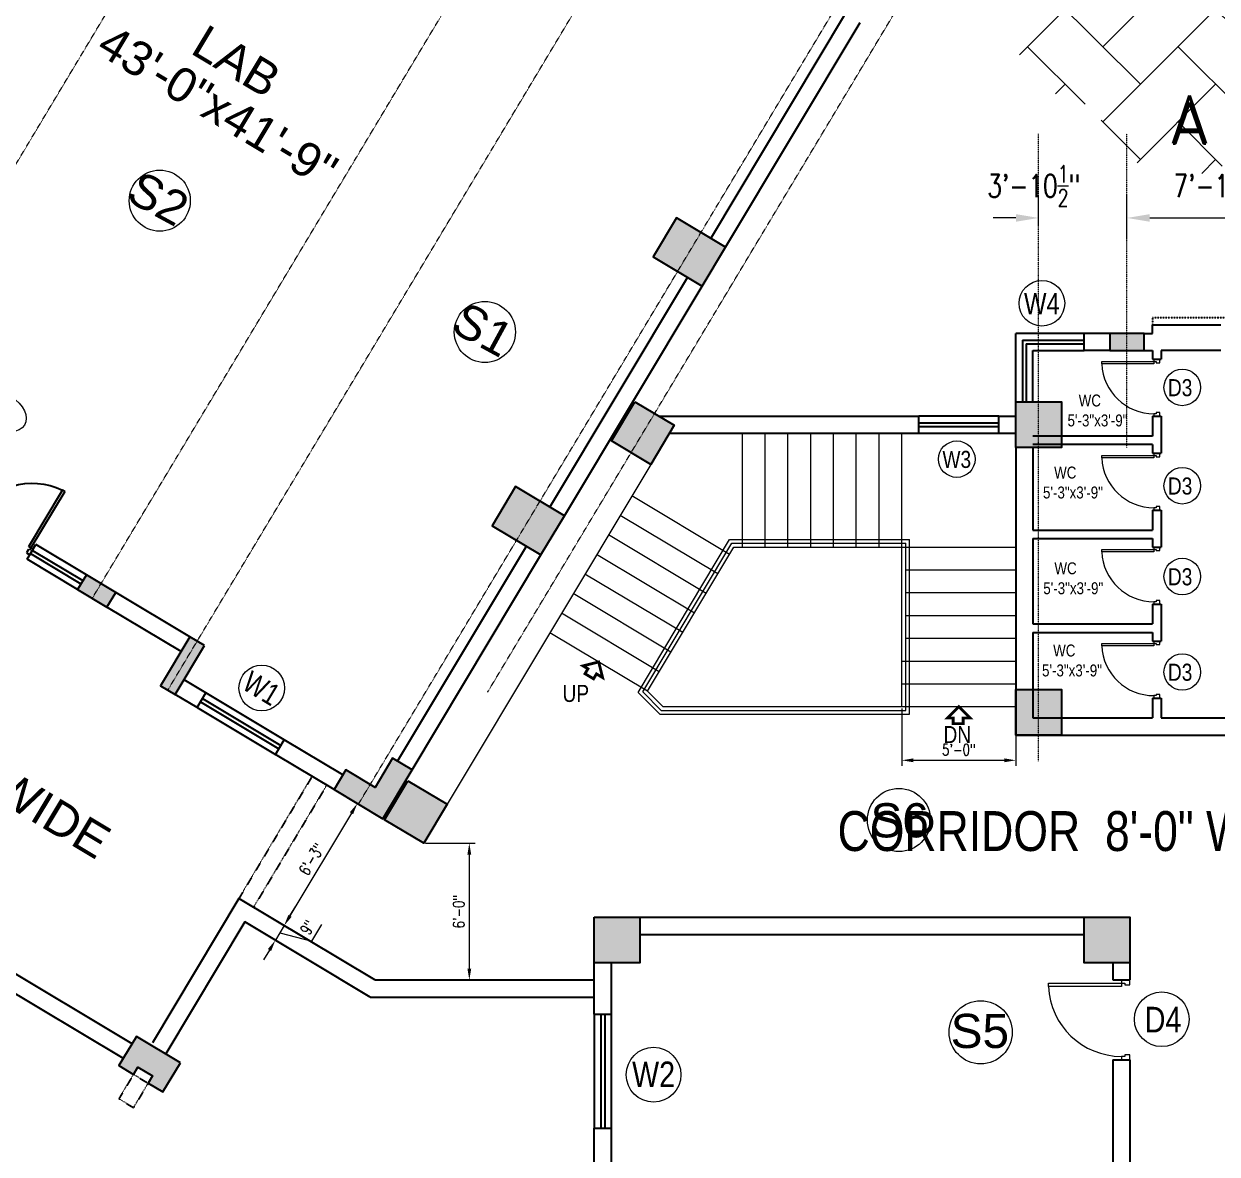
# Model space of a CAD drawing. Header units: inches. Extents: x -110725 to 51121, y 8404 to 44825.
# Drawn here: x 495 to 1123, y 23291 to 23886 of the extents above; entities that cross this region are included whole.
import ezdxf

# ---------------------------------------------------------------- set-up
doc = ezdxf.new("R2010")
doc.units = ezdxf.units.IN
doc.header["$LTSCALE"] = 0.1
doc.header["$MEASUREMENT"] = 0
doc.linetypes.add('CENTER', pattern=[2, 1.25, -0.25, 0.25, -0.25])
doc.linetypes.add('DASHED', pattern=[0.75, 0.5, -0.25])
doc.layers.get('0').update_dxf_attribs({"color": 1, "lineweight": 0})
doc.layers.get('Defpoints').update_dxf_attribs({"lineweight": 0})
for name, color, linetype in [('COL', 6, 'Continuous'), ('Column Hatch', 7, 'Continuous'), ('GF', 1, 'Continuous'), ('GFW', 5, 'Continuous')]:
    doc.layers.add(name, color=color, linetype=linetype)
for name, color, linetype, lineweight in [('dim', 252, 'Continuous', 0), ('DOOR', 32, 'Continuous', 0), ('GRID', 8, 'CENTER', 0), ('HATCH', 5, 'Continuous', 5), ('stair', 5, 'Continuous', 0), ('TEXT', 3, 'Continuous', 0)]:
    doc.layers.add(name, color=color, linetype=linetype, lineweight=lineweight)
doc.styles.add('as', font='arial.ttf')
doc.styles.add('ATIF', font='arial.ttf')
doc.styles.add('EHSAN', font='arial.ttf', dxfattribs={"height": 54})
doc.styles.add('ROMAND', font='romand.shx')
doc.styles.add('ROMANS', font='arial.ttf', dxfattribs={"width": 0.8, "height": 15})
doc.styles.add('WORKING', font='romans.shx', dxfattribs={"width": 0.75})
doc.dimstyles.new('1-8', dxfattribs={"dimtxt": 6, "dimasz": 6, "dimexe": 3, "dimexo": 1, "dimgap": 2, "dimtad": 1, "dimdec": 1, "dimzin": 3, "dimdsep": 46, "dimlunit": 4, "dimtxsty": 'WORKING', "dimcen": 2, "dimdle": 3, "dimadec": 0, "dimazin": 0, "dimtfac": 0.75, "dimtdec": 1, "dimtofl": 0, "dimtmove": 1, "dimatfit": 0, "dimfxl": 4, "dimtolj": 1, "dimtzin": 0, "dimlwd": -1, "dimlwe": -1, "dimarcsym": 1})
doc.dimstyles.new('DIM1', dxfattribs={"dimtxt": 54, "dimasz": 6, "dimexe": 6, "dimexo": 3, "dimgap": 1, "dimtad": 0, "dimzin": 0, "dimdsep": 46, "dimlunit": 4, "dimtxsty": 'EHSAN', "dimblk": 'ARCHTICK', "dimcen": 3, "dimdle": 6, "dimclrd": 4, "dimclre": 4, "dimclrt": 6, "dimadec": 0, "dimazin": 0, "dimtfac": 1, "dimtofl": 0, "dimtmove": 1, "dimatfit": 3, "dimldrblk": 'ARCHTICK', "dimfxl": 4, "dimtolj": 1, "dimtzin": 3, "dimlwd": -1, "dimlwe": -1, "dimarcsym": 0})

# ---------------------------------------------------------------- blocks, each defined once
blk = doc.blocks.new('_ArchTick')
at = {"color": 0, "linetype": 'ByBlock', "const_width": 0.15}
blk.add_lwpolyline([(-0.5, -0.5), (0.5, 0.5)], dxfattribs=at)
blk = doc.blocks.new('*D1986')
at = {"layer": 'Defpoints', "color": 0, "transparency": 16777216}
for p in [(1116.03, 24844.24), (980.22, 24608.79, 1175.74), (4069.27, 22826.98, 1175.74)]:
    blk.add_point(p, dxfattribs=at)
at = {"layer": 'dim', "color": 4, "transparency": 16777216}
for p, q in [((1095.24, 24856.23), (2560.78, 24010.89)), ((981.72, 24611.39), (1119.03, 24849.44)), ((4225.87, 23050.44), (2760.34, 23895.78)), ((4070.77, 22829.58), (4208.08, 23067.63))]:
    blk.add_line(p, q, dxfattribs=at)
at = {"layer": 'dim', "color": 4, "transparency": 16777216, "xscale": 24, "yscale": 24, "zscale": 24}
for p, rotation in [((1116.03, 24844.24), 150.0229745556265), ((4205.08, 23062.43), 330.0229745556264)]:
    blk.add_blockref('_ArchTick', p, dxfattribs=dict(at, rotation=rotation))
at = {"layer": 'dim', "color": 6, "transparency": 16777216, "insert": (2660.56, 23953.34), "char_height": 54, "attachment_point": 5, "rotation": 330.02297, "style": 'EHSAN'}
blk.add_mtext('\\A1;297\'-2"', dxfattribs=at)
blk = doc.blocks.new('D2')
for p, q in [((-3, 34.85), (-1.5, 34.85)), ((-3, 1.85), (-3, 34.85)), ((-1.5, 34.85), (-1.5, 1.85)), ((-34.5, 1.88), (-36, 1.88)), ((-36, 1.88), (-36, -1.88)), ((-34.5, 0.38), (-34.5, 1.88)), ((-33.75, 0.38), (-34.5, 0.38)), ((-33.75, -1.88), (-33.75, 0.38)), ((-1.5, 1.85), (-3, 1.85)), ((-2.25, 0.38), (-2.25, -1.88)), ((-1.5, 0.38), (-2.25, 0.38)), ((0, 1.88), (-1.5, 1.88)), ((-1.5, 1.88), (-1.5, 0.38)), ((0, -1.88), (0, 1.88)), ((-36, -1.88), (-33.75, -1.88)), ((-2.25, -1.88), (0, -1.88))]:
    blk.add_line(p, q)
blk.add_arc((-1.5, 1.88), 33, 92.6053, 180)
blk = doc.blocks.new('*D3075')
at = {"layer": 'Defpoints', "color": 0, "transparency": 16777216}
for p in [(654.01, 23485.08), (615.46, 23420.73), (631.58, 23411.08)]:
    blk.add_point(p, dxfattribs=at)
at = {"layer": 'dim', "color": 0, "transparency": 16777216}
for p, q in [((654.87, 23484.56), (672.69, 23473.88)), ((667.04, 23470.28), (634.66, 23416.22)), ((616.32, 23420.21), (634.15, 23409.53))]:
    blk.add_line(p, q, dxfattribs=at)
for points in [[(666.18, 23470.79), (667.89, 23469.76), (670.12, 23475.42)], [(633.8, 23416.74), (635.52, 23415.71), (631.58, 23411.08)]]:
    blk.add_solid(points, dxfattribs=at)
at = {"layer": 'dim', "color": 0, "transparency": 16777216, "insert": (646.07, 23446.11), "char_height": 6, "attachment_point": 5, "rotation": 59.07994, "style": 'WORKING'}
blk.add_mtext('\\A1;6\'-3"', dxfattribs=at)
blk = doc.blocks.new('1414')
at = {"lineweight": -3}
for p, q in [((0, 0), (0, -27.81)), ((1.09, -27.81), (1.09, 0)), ((54.59, -27.81), (54.59, 0)), ((55.69, 0), (55.69, -27.81)), ((-1.09, -30.53), (-1.09, -27.8)), ((-1.09, -27.8), (0, -27.8)), ((0, -27.8), (0, -28.89)), ((0, -27.81), (1.09, -27.81)), ((0, -28.89), (0.55, -28.89)), ((0.55, -28.89), (0.55, -30.53)), ((55.69, -27.81), (54.59, -27.81)), ((55.14, -28.89), (55.14, -30.53)), ((55.69, -28.89), (55.14, -28.89)), ((55.69, -27.8), (55.69, -28.89)), ((56.78, -27.8), (55.69, -27.8)), ((56.78, -30.53), (56.78, -27.8)), ((0.55, -30.53), (-1.09, -30.53)), ((55.14, -30.53), (56.78, -30.53))]:
    blk.add_line(p, q, dxfattribs=at)
for points in [[(0, 0), (1.09, 0)], [(55.69, 0), (54.59, 0)]]:
    blk.add_lwpolyline(points, dxfattribs=at)
for centre, start, end in [((-1.41, -29.15), 0, 85.0896), ((57.1, -29.15), 94.9104, 180)]:
    blk.add_arc(centre, 29.25, start, end, dxfattribs=at)
blk = doc.blocks.new('*D3103')
at = {"layer": 'Defpoints', "color": 0, "transparency": 16777216}
for p in [(956.88, 23526.47), (1016.88, 23526.47), (1016.88, 23498.17)]:
    blk.add_point(p, dxfattribs=at)
at = {"layer": 'dim', "color": 0, "transparency": 16777216}
for p, q in [((956.88, 23525.47), (956.88, 23495.17)), ((1016.88, 23525.47), (1016.88, 23495.17)), ((962.88, 23498.17), (1010.88, 23498.17))]:
    blk.add_line(p, q, dxfattribs=at)
for points in [[(962.88, 23499.17), (962.88, 23497.17), (956.88, 23498.17)], [(1010.88, 23499.17), (1010.88, 23497.17), (1016.88, 23498.17)]]:
    blk.add_solid(points, dxfattribs=at)
at = {"layer": 'dim', "color": 0, "transparency": 16777216, "insert": (986.88, 23503.74), "char_height": 6, "attachment_point": 5, "style": 'WORKING'}
blk.add_mtext('\\A1;5\'-0"', dxfattribs=at)
blk = doc.blocks.new('Ar')
at = {"const_width": 1.5}
blk.add_lwpolyline([(-4.5, 0), (-4.5, 3), (-1.5, 3), (-1.5, 6), (4.5, 0), (-1.5, -6), (-1.5, -2.25), (-4.5, -2.25)], close=True, dxfattribs=at)
blk = doc.blocks.new('*D3092')
at = {"layer": 'Defpoints', "color": 0, "transparency": 16777216}
for p in [(473.89, 24299.33), (514.16, 24275.21), (113.37, 23606.06)]:
    blk.add_point(p, dxfattribs=at)
at = {"layer": 'dim', "color": 0, "transparency": 16777216}
for p, q in [((503.86, 24281.38), (463.6, 24305.49)), ((79.27, 23640.47), (467.73, 24289.03)), ((103.08, 23612.23), (62.81, 23636.34))]:
    blk.add_line(p, q, dxfattribs=at)
for points in [[(466.01, 24290.06), (469.44, 24288), (473.89, 24299.33)], [(77.56, 23641.5), (80.99, 23639.44), (73.11, 23630.18)]]:
    blk.add_solid(points, dxfattribs=at)
at = {"layer": 'dim', "color": 0, "transparency": 16777216, "insert": (265.66, 23969.45), "char_height": 12, "attachment_point": 5, "rotation": 59.08061, "style": 'WORKING'}
blk.add_mtext('\\A1;65\'-0"', dxfattribs=at)
blk = doc.blocks.new('*D3093')
at = {"layer": 'Defpoints', "color": 0, "transparency": 16777216}
for p in [(624.81, 23415.13), (620.18, 23407.41), (626.95, 23403.35)]:
    blk.add_point(p, dxfattribs=at)
at = {"layer": 'dim', "color": 0, "transparency": 16777216}
for p, q in [((634.66, 23416.22), (637.74, 23421.37)), ((625.67, 23414.62), (634.15, 23409.53)), ((621.04, 23406.9), (629.53, 23401.81)), ((631.58, 23411.08), (626.95, 23403.35)), ((629.26, 23407.22), (646.18, 23402.93)), ((646.18, 23402.93), (651.43, 23411.69)), ((623.87, 23398.21), (620.79, 23393.06))]:
    blk.add_line(p, q, dxfattribs=at)
for points in [[(633.8, 23416.74), (635.52, 23415.71), (631.58, 23411.08)], [(623.01, 23398.72), (624.73, 23397.69), (626.95, 23403.35)]]:
    blk.add_solid(points, dxfattribs=at)
at = {"layer": 'dim', "color": 0, "transparency": 16777216, "insert": (644.02, 23410.17), "char_height": 6, "attachment_point": 5, "rotation": 59.08061, "style": 'WORKING'}
blk.add_mtext('\\A1;9"', dxfattribs=at)
blk = doc.blocks.new('*D3099')
at = {"layer": 'Defpoints', "color": 0, "transparency": 16777216}
for p in [(1170.63, 23783.84), (1170.63, 23774.45), (1075.37, 23760.62)]:
    blk.add_point(p, dxfattribs=at)
at = {"layer": 'dim', "color": 0, "transparency": 16777216}
for p, q in [((1075.37, 23772.62), (1075.37, 23795.84)), ((1170.63, 23786.45), (1170.63, 23795.84)), ((1087.37, 23783.84), (1158.63, 23783.84))]:
    blk.add_line(p, q, dxfattribs=at)
for points in [[(1087.37, 23785.84), (1087.37, 23781.84), (1075.37, 23783.84)], [(1158.63, 23785.84), (1158.63, 23781.84), (1170.63, 23783.84)]]:
    blk.add_solid(points, dxfattribs=at)
at = {"layer": 'dim', "color": 0, "transparency": 16777216, "insert": (1124.4, 23800.71), "char_height": 12, "attachment_point": 5, "style": 'WORKING'}
blk.add_mtext('\\A1;7\'-11{\\H0.75x;\\S1/2;}"', dxfattribs=at)
blk = doc.blocks.new('*D3100')
at = {"layer": 'Defpoints', "color": 0, "transparency": 16777216}
for p in [(1028.88, 23783.84), (1028.88, 23767.37), (1075.37, 23760.62)]:
    blk.add_point(p, dxfattribs=at)
at = {"layer": 'dim', "color": 0, "transparency": 16777216}
for p, q in [((1028.88, 23779.37), (1028.88, 23795.84)), ((1075.37, 23772.62), (1075.37, 23795.84)), ((1016.88, 23783.84), (1004.88, 23783.84)), ((1087.37, 23783.84), (1099.37, 23783.84))]:
    blk.add_line(p, q, dxfattribs=at)
for points in [[(1016.88, 23785.84), (1016.88, 23781.84), (1028.88, 23783.84)], [(1087.37, 23785.84), (1087.37, 23781.84), (1075.37, 23783.84)]]:
    blk.add_solid(points, dxfattribs=at)
at = {"layer": 'dim', "color": 0, "transparency": 16777216, "insert": (1026.34, 23800.71), "char_height": 12, "attachment_point": 5, "style": 'WORKING'}
blk.add_mtext('\\A1;3\'-10{\\H0.75x;\\S1/2;}"', dxfattribs=at)
blk = doc.blocks.new('*D3101')
at = {"layer": 'Defpoints', "color": 0, "transparency": 16777216}
for p in [(705.06, 23454.49), (705.06, 23382.46), (729.09, 23382.46)]:
    blk.add_point(p, dxfattribs=at)
at = {"layer": 'dim', "color": 0, "transparency": 16777216}
for p, q in [((706.06, 23454.49), (732.09, 23454.49)), ((729.09, 23448.49), (729.09, 23388.46)), ((706.06, 23382.46), (732.09, 23382.46))]:
    blk.add_line(p, q, dxfattribs=at)
for points in [[(728.09, 23448.49), (730.09, 23448.49), (729.09, 23454.49)], [(728.09, 23388.46), (730.09, 23388.46), (729.09, 23382.46)]]:
    blk.add_solid(points, dxfattribs=at)
at = {"layer": 'dim', "color": 0, "transparency": 16777216, "insert": (723.52, 23418.47), "char_height": 6, "attachment_point": 5, "rotation": 90, "style": 'WORKING'}
blk.add_mtext('\\A1;6\'-0"', dxfattribs=at)

msp = doc.modelspace()

# ---------------------------------------------------------------- hatches: boundary and pattern name
at = {"layer": 'Column Hatch'}
h = msp.add_hatch(color=256, dxfattribs=at)
h.dxf.hatch_style = 1
h.paths.add_polyline_path([(863.96775, 23768.4523), (838.23086, 23783.86698), (825.89912, 23763.27746), (851.63601, 23747.86278)])
h = msp.add_hatch(color=256, dxfattribs=at)
h.dxf.hatch_style = 1
h.paths.add_polyline_path([(1084.37541, 23722.9645), (1066.36937, 23722.9645), (1066.36937, 23713.9645), (1084.37541, 23713.9645)])
h = msp.add_hatch(color=256, dxfattribs=at)
h.dxf.hatch_style = 1
h.paths.add_polyline_path([(836.91841, 23674.63685), (816.32918, 23686.96906), (803.99697, 23666.37982), (824.58621, 23654.04761)])
h = msp.add_hatch(color=256, dxfattribs=at)
h.dxf.hatch_style = 1
h.paths.add_polyline_path([(1040.87541, 23686.96906), (1016.87541, 23686.96906), (1016.87541, 23662.96906), (1040.87541, 23662.96906)])
h = msp.add_hatch(color=256, dxfattribs=at)
h.dxf.hatch_style = 1
h.paths.add_polyline_path([(753.44863, 23642.31496), (741.11689, 23621.72544), (766.85378, 23606.31077), (779.18552, 23626.90028)])
h = msp.add_hatch(color=256, dxfattribs=at)
h.dxf.hatch_style = 1
h.paths.add_polyline_path([(542.88774, 23586.58897), (527.44052, 23595.84104), (522.81604, 23588.12002), (538.26326, 23578.86795)])
h = msp.add_hatch(color=256, dxfattribs=at)
h.dxf.hatch_style = 1
h.paths.add_polyline_path([(589.63977, 23558.58683), (581.9187, 23563.21123), (566.50402, 23537.47434), (574.22509, 23532.84994)])
h = msp.add_hatch(color=256, dxfattribs=at)
h.dxf.hatch_style = 1
h.paths.add_polyline_path([(1040.87541, 23535.4645), (1016.87541, 23535.4645), (1016.87541, 23511.4645), (1040.87541, 23511.4645)])
h = msp.add_hatch(color=256, dxfattribs=at)
h.dxf.hatch_style = 1
h.paths.add_polyline_path([(699.00616, 23493.08548), (688.7103, 23499.25373), (679.46133, 23483.81169), (664.0193, 23493.06066), (657.84619, 23482.76162), (683.5881, 23467.34357)])
h = msp.add_hatch(color=256, dxfattribs=at)
h.dxf.hatch_style = 1
h.paths.add_polyline_path([(717.38767, 23475.07435), (696.80022, 23487.40549), (684.46878, 23466.81609), (705.05546, 23454.48511)])
h = msp.add_hatch(color=256, dxfattribs=at)
h.dxf.hatch_style = 1
h.paths.add_polyline_path([(818.87541, 23415.4645), (794.87541, 23415.4645), (794.87541, 23391.4645), (818.87541, 23391.4645)])
h = msp.add_hatch(color=256, dxfattribs=at)
h.dxf.hatch_style = 1
h.paths.add_polyline_path([(1076.87541, 23415.4645), (1052.87541, 23415.4645), (1052.87541, 23391.4645), (1076.87541, 23391.4645)])
msp.add_hatch(color=256, dxfattribs=at).paths.add_polyline_path([(576.93955, 23338.89183), (553.77663, 23352.76553), (544.5275, 23337.32359), (552.24847, 23332.69903), (552.24865, 23332.69933), (554.56075, 23336.55951), (562.28173, 23331.93495), (559.96944, 23328.07446), (567.69041, 23323.44989)])
at = {"layer": 'HATCH'}
h = msp.add_hatch(dxfattribs=at)
h.set_pattern_fill('AR-HBONE', color=251, scale=7)
h.set_pattern_definition([(45, (38047.174, 2926.683), (3e-15, 39.59798), [84, -28]), (135, (38066.973, 2946.482), (3e-15, 39.59798), [84, -28])])
edge = h.paths.add_edge_path()
edge.add_arc((1243.08525, 23974.72519), 46.23757, 321.43452144, 431.43452134)
edge.add_arc((1233.50438, 24048.38576), 38.47577, 309.17031682, 509.43681154)
edge.add_arc((1159.23953, 24046.83481), 46.23757, 27.17260702, 137.17260692)
edge.add_arc((1089.61495, 24065.22809), 38.01942, 20.0565317, 210.02676781)
edge.add_arc((1059.04597, 24000.02508), 46.23757, 92.91069259, 202.91069249)
edge.add_arc((1043.48971, 23944.5138), 46.23757, 125.77973538, 235.77973528)
edge.add_arc((1060.55092, 23889.44644), 46.23757, 158.64877817, 268.64877807)
edge.add_arc((1104.76705, 23852.45411), 46.23757, 191.51782095, 301.51782086)
edge.add_arc((1168.11996, 23808.24717), 39.47334, 173.02945644, 385.74427095)
edge.add_arc((1213.87511, 23870.49113), 46.23757, 257.25590653, 367.25590643)
edge.add_arc((1281.41457, 23907.77403), 38.18832, 235.42339105, 453.26703682)

# ---------------------------------------------------------------- linework, layer by layer
at = {"layer": 'COL', "linetype": 'Continuous'}
for points in [[(863.95938, 23768.45731), (838.22249, 23783.87199), (825.89074, 23763.28248), (851.62764, 23747.8678)], [(1084.37541, 23722.9645), (1066.36937, 23722.9645), (1066.36937, 23713.9645), (1084.37541, 23713.9645)], [(779.16887, 23626.91025), (753.43198, 23642.32493), (741.10024, 23621.73542), (766.83713, 23606.32074)], [(542.88774, 23586.58897), (527.44052, 23595.84104), (522.81604, 23588.12002), (538.26326, 23578.86795)]]:
    msp.add_lwpolyline(points, close=True, dxfattribs=at)
at = {"layer": 'COL'}
for points in [[(816.32918, 23686.96906), (836.91841, 23674.63685), (824.58621, 23654.04761), (803.99697, 23666.37982)], [(1016.87541, 23686.96906), (1040.87541, 23686.96906), (1040.87541, 23662.96906), (1016.87541, 23662.96906)], [(589.63977, 23558.58683), (581.9187, 23563.21123), (566.50402, 23537.47434), (574.22509, 23532.84994)], [(1016.87541, 23535.4645), (1040.87541, 23535.4645), (1040.87541, 23511.4645), (1016.87541, 23511.4645)], [(696.79844, 23487.40656), (717.38767, 23475.07435), (705.05546, 23454.48511), (684.46623, 23466.81732)], [(794.87541, 23415.4645), (818.87541, 23415.4645), (818.87541, 23391.4645), (794.87541, 23391.4645)], [(1052.87541, 23415.4645), (1076.87541, 23415.4645), (1076.87541, 23391.4645), (1052.87541, 23391.4645)], [(576.93955, 23338.89183), (553.77663, 23352.76553), (544.5275, 23337.32359), (552.24847, 23332.69903), (554.56075, 23336.55951), (562.28173, 23331.93495), (559.96944, 23328.07446), (567.69041, 23323.44989)]]:
    msp.add_lwpolyline(points, close=True, dxfattribs=at)
at = {"layer": 'COL', "linetype": 'Continuous'}
msp.add_lwpolyline([(699.00616, 23493.08548), (688.7103, 23499.25373), (679.46133, 23483.81169), (664.0193, 23493.06066), (657.84619, 23482.76162), (683.5881, 23467.34357), (699.00616, 23493.08548)], dxfattribs=at)
at = {"layer": 'GF'}
for p, q in [((856.23973, 23773.08087), (927.15276, 23891.46123)), ((863.9608, 23768.45646), (934.87351, 23886.83629)), ((771.44923, 23631.53381), (843.90657, 23752.4922)), ((779.17029, 23626.9094), (851.62764, 23747.8678)), ((1088.87541, 23727.45994), (1124.87541, 23727.45994)), ((1088.87541, 23722.95579), (1088.87541, 23727.45579)), ((1052.87541, 23713.96906), (1052.87541, 23722.9645)), ((1066.36937, 23722.9645), (1052.87541, 23722.9645)), ((1084.37541, 23722.9645), (1088.87541, 23722.9645)), ((1066.36937, 23713.9645), (1052.87541, 23713.9645)), ((1084.37541, 23713.9645), (1088.87541, 23713.9645)), ((1088.87541, 23713.95994), (1088.87541, 23709.45994)), ((1093.37541, 23713.95994), (1093.37541, 23709.45994)), ((1124.87541, 23713.95994), (1093.37541, 23713.95994)), ((1088.87541, 23709.45994), (1093.37541, 23709.45994)), ((828.8508, 23679.46906), (965.87541, 23679.46906)), ((965.87541, 23670.46906), (965.87541, 23679.46906)), ((1007.87541, 23679.46906), (1016.87541, 23679.46906)), ((1007.87541, 23670.46906), (1007.87541, 23679.46906)), ((1088.87541, 23679.45994), (1088.87541, 23668.9645)), ((1088.87541, 23679.45994), (1093.37541, 23679.45994)), ((1093.37541, 23679.45994), (1093.37541, 23659.9645)), ((834.42206, 23670.46906), (965.87541, 23670.46906)), ((1007.87541, 23670.46906), (1016.87541, 23670.46906)), ((1088.87541, 23668.9645), (1025.87541, 23668.9645)), ((1088.87541, 23664.4645), (1025.87541, 23664.4645)), ((1088.87541, 23664.4645), (1088.87541, 23659.9645)), ((1016.87541, 23662.96906), (1016.87541, 23511.4645)), ((1025.87541, 23662.96906), (1025.87541, 23619.4645)), ((1088.87541, 23659.9645), (1093.37541, 23659.9645)), ((1088.87541, 23629.9645), (1088.87541, 23619.4645)), ((1088.87541, 23629.9645), (1093.37541, 23629.9645)), ((1093.37541, 23629.9645), (1093.37541, 23610.4645)), ((1025.87541, 23619.4645), (1088.87541, 23619.4645)), ((1025.87541, 23614.9645), (1088.87541, 23614.9645)), ((1025.87541, 23614.9645), (1025.87541, 23569.9645)), ((1088.87541, 23614.9645), (1088.87541, 23610.4645)), ((691.28541, 23497.71042), (759.11606, 23610.94514)), ((1088.87541, 23610.4645), (1093.37541, 23610.4645)), ((699.00616, 23493.08548), (766.83713, 23606.32074)), ((1088.87541, 23580.4645), (1088.87541, 23569.9645)), ((1088.87541, 23580.4645), (1093.37541, 23580.4645)), ((1093.37541, 23580.4645), (1093.37541, 23560.9645)), ((1025.87541, 23569.9645), (1088.87541, 23569.9645)), ((1025.87541, 23565.4645), (1088.87541, 23565.4645)), ((1025.87541, 23565.4645), (1025.87541, 23520.4645)), ((1088.87541, 23565.4645), (1088.87541, 23560.9645)), ((1088.87541, 23560.9645), (1093.37541, 23560.9645)), ((590.43367, 23533.64051), (578.87036, 23540.6003)), ((585.80682, 23525.92091), (574.24351, 23532.8807)), ((585.80682, 23525.92091), (590.43367, 23533.64051)), ((1088.87541, 23530.9645), (1093.37541, 23530.9645)), ((1088.87541, 23530.9645), (1088.87541, 23520.4645)), ((1093.37541, 23530.9645), (1093.37541, 23520.4645)), ((1025.87541, 23520.4645), (1088.87541, 23520.4645)), ((1093.37541, 23520.4645), (1168.37541, 23520.4645)), ((626.97804, 23501.24439), (631.60489, 23508.964)), ((662.47775, 23490.4891), (631.60489, 23508.964)), ((1016.87541, 23511.4645), (1304.87541, 23511.4645)), ((657.8509, 23482.7695), (626.97804, 23501.24439)), ((818.87541, 23415.4645), (1053.0082, 23415.4645)), ((818.87541, 23406.4645), (1052.87541, 23406.4645)), ((794.87541, 23364.4645), (794.87541, 23391.4645)), ((803.87541, 23364.4645), (803.87541, 23391.4645)), ((1067.87541, 23391.4645), (1067.87541, 23382.4645)), ((1076.87541, 23391.4645), (1076.87541, 23382.4645)), ((1067.87541, 23382.4645), (1076.87541, 23382.4645)), ((794.87541, 23364.4645), (803.87541, 23364.4645)), ((1067.87541, 23340.4645), (1067.87541, 23121.4645)), ((1067.87541, 23340.4645), (1076.87541, 23340.4645)), ((1076.87541, 23340.4645), (1076.87541, 23121.4645)), ((794.87541, 23260.9645), (794.87541, 23304.4645)), ((794.87541, 23304.4645), (803.87541, 23304.4645)), ((803.87541, 23260.9645), (803.87541, 23304.4645))]:
    msp.add_line(p, q, dxfattribs=at)
at = {"layer": 'GF', "linetype": 'DASHED'}
for p, q in [((1088.8751, 23731.46393), (1232.87472, 23731.47671)), ((1088.8751, 23731.45979), (1088.87544, 23727.45994))]:
    msp.add_line(p, q, dxfattribs=at)
at = {"layer": 'GF', "linetype": 'Continuous'}
for p, q in [((581.9188, 23563.21141), (542.88774, 23586.58897)), ((577.2944, 23555.49034), (538.26326, 23578.86795))]:
    msp.add_line(p, q, dxfattribs=at)
at = {"layer": 'GFW'}
for p, q in [((1016.87541, 23686.96906), (1016.87541, 23722.96906)), ((1052.87541, 23722.96906), (1016.87541, 23722.96906)), ((1020.37541, 23719.46906), (1052.87541, 23719.46906)), ((1020.37541, 23719.46906), (1020.37541, 23686.96906)), ((1022.37541, 23717.46906), (1052.87541, 23717.46906)), ((1022.37541, 23717.46906), (1022.37541, 23686.96906)), ((1025.87541, 23686.96906), (1025.87541, 23713.96906)), ((1025.87541, 23713.96906), (1052.87541, 23713.96906)), ((1007.87541, 23679.46906), (965.87541, 23679.46906)), ((965.87541, 23675.96906), (1007.87541, 23675.96906)), ((965.87541, 23673.96906), (1007.87541, 23673.96906)), ((965.87541, 23670.46906), (1007.87541, 23670.46906)), ((496.23034, 23604.04346), (500.85483, 23611.76448)), ((498.02836, 23607.04542), (524.61389, 23591.12171)), ((499.05603, 23608.76121), (525.64155, 23592.83749)), ((527.44052, 23595.84104), (500.85483, 23611.76448)), ((522.81604, 23588.12002), (496.23034, 23604.04346)), ((631.60489, 23508.964), (590.43367, 23533.64051)), ((585.80682, 23525.92091), (626.97804, 23501.24439)), ((587.60615, 23528.92298), (628.77737, 23504.24646)), ((588.63434, 23530.63845), (629.80556, 23505.96193)), ((794.87541, 23364.4645), (794.87541, 23304.4645)), ((798.37541, 23364.4645), (798.37541, 23304.4645)), ((800.37541, 23364.4645), (800.37541, 23304.4645)), ((803.87541, 23304.4645), (803.87541, 23364.4645))]:
    msp.add_line(p, q, dxfattribs=at)
at = {"layer": 'GFW', "linetype": 'DASHED'}
for p, q in [((646.28793, 23489.7028), (607.74338, 23425.35068)), ((654.00727, 23485.07551), (615.4644, 23420.72619)), ((552.24865, 23332.69933), (544.54104, 23319.83104)), ((552.24865, 23332.69933), (559.96962, 23328.07476)), ((559.96962, 23328.07476), (552.26201, 23315.20648)), ((544.54104, 23319.83104), (552.26201, 23315.20648))]:
    msp.add_line(p, q, dxfattribs=at)
at = {"layer": 'GFW', "color": 2}
for p, q in [((607.74338, 23425.35068), (562.26845, 23349.42794)), ((679.34595, 23382.4645), (607.74338, 23425.35068)), ((444.23695, 23413.1303), (551.46436, 23348.90507)), ((610.83982, 23413.00523), (569.21853, 23343.51642)), ((676.85684, 23373.4645), (610.83982, 23413.00523)), ((439.61239, 23405.40933), (546.83979, 23341.1841)), ((679.34595, 23382.4645), (794.87541, 23382.4645)), ((676.85684, 23373.4645), (794.87541, 23373.4645))]:
    msp.add_line(p, q, dxfattribs=at)
at = {"layer": 'GRID'}
for p, q in [((400.15309, 23661.58869), (802.95034, 24334.09713)), ((530.53965, 23583.49398), (934.87431, 24258.56928)), ((570.36455, 23535.16214), (985.49011, 24228.25386)), ((670.71714, 23475.0526), (1085.84204, 24168.14322)), ((738.75858, 23534.10358), (1099.89787, 24137.06012)), ((1028.87541, 23497.76799), (1028.87541, 23828.10564)), ((1075.37239, 23662.96906), (1075.37239, 23828.10564))]:
    msp.add_line(p, q, dxfattribs=at)
at = {"layer": 'stair'}
for p, q in [((872.87541, 23610.46906), (872.87541, 23670.46906)), ((884.87541, 23610.46906), (884.87541, 23670.46906)), ((896.87541, 23610.46906), (896.87541, 23670.46906)), ((908.87541, 23610.46906), (908.87541, 23670.46906)), ((920.87541, 23610.46906), (920.87541, 23670.46906)), ((932.87541, 23610.46906), (932.87541, 23670.46906)), ((944.87541, 23610.46906), (944.87541, 23670.46906)), ((956.87541, 23526.46906), (956.87541, 23670.46906)), ((824.58621, 23654.04761), (717.38767, 23475.07435)), ((866.11194, 23606.60855), (814.63847, 23637.43845)), ((859.94596, 23596.31385), (808.47249, 23627.14376)), ((853.77998, 23586.01916), (802.30651, 23616.84906)), ((817.91504, 23533.92388), (866.15737, 23614.46906)), ((866.15737, 23614.46906), (960.87541, 23614.46906)), ((960.87541, 23522.46906), (960.87541, 23614.46906)), ((820.43256, 23534.23479), (867.29077, 23612.46906)), ((822.95007, 23534.5457), (868.42418, 23610.46906)), ((867.29077, 23612.46906), (958.87541, 23612.46906)), ((868.42418, 23610.46906), (1016.87541, 23610.46906)), ((958.87541, 23524.46906), (958.87541, 23612.46906)), ((847.614, 23575.72447), (796.14053, 23606.55437)), ((841.44801, 23565.42978), (789.97455, 23596.25968)), ((958.87541, 23598.46906), (1016.87541, 23598.46906)), ((835.28203, 23555.13509), (783.80857, 23585.96499)), ((958.87541, 23586.46906), (1016.87541, 23586.46906)), ((829.11605, 23544.84039), (777.64259, 23575.67029)), ((958.87541, 23574.46906), (1016.87541, 23574.46906)), ((822.95007, 23534.5457), (771.47661, 23565.3756)), ((958.87541, 23562.46906), (1016.87541, 23562.46906)), ((956.87541, 23550.46906), (1016.87541, 23550.46906)), ((956.87541, 23538.46906), (1016.87541, 23538.46906)), ((817.91504, 23533.92388), (829.36986, 23522.46906)), ((820.43256, 23534.23479), (830.19829, 23524.46906)), ((822.95007, 23534.5457), (831.02672, 23526.46906)), ((831.02672, 23526.46906), (956.87541, 23526.46906)), ((956.87541, 23526.46906), (1016.87541, 23526.46906)), ((829.36986, 23522.46906), (960.87541, 23522.46906)), ((830.19829, 23524.46906), (958.87541, 23524.46906))]:
    msp.add_line(p, q, dxfattribs=at)
at = {"layer": 'TEXT'}
for centre, radius in [((566.10119, 23792.94163), 16.08225), ((737.27686, 23723.76879), 16.08225), ((955.32192, 23466.70132), 16.6286), ((998.36386, 23354.90009), 16.6286)]:
    msp.add_circle(centre, radius, dxfattribs=at)
at = {"layer": 'TEXT', "linetype": 'Continuous'}
for centre, radius in [((1030.60009, 23738.90325), 12.02213), ((1104.50557, 23694.57232), 9.61771), ((985.78211, 23656.78841), 9.61771), ((1104.50557, 23642.77445), 9.61771), ((1104.50557, 23594.96088), 9.61771), ((1104.50557, 23544.67658), 9.61771), ((619.77556, 23536.23756), 12.02213), ((1093.69984, 23361.76054), 14.42656), ((826.11952, 23332.55334), 14.42656)]:
    msp.add_circle(centre, radius, dxfattribs=at)
msp.add_ellipse((483.11756, 23681.8791), major_axis=(-11.75024, 7.17259), ratio=0.662206312, dxfattribs=at)

# ---------------------------------------------------------------- block references
at = {"layer": 'Column Hatch'}
for p, rotation in [((794.89567, 23546.1034), 58.99999999999998), ((986.87541, 23521.96906), 90)]:
    msp.add_blockref('Ar', p, dxfattribs=dict(at, rotation=rotation))
at = {"layer": 'DOOR'}
for name, p, xscale, yscale, zscale, rotation in [('D2', (1091.12541, 23709.45994), 0.8333333333333333, 0.8333333333333333, 0.8333333333333333, 90.00000000047643), ('1414', (516.01881, 23639.73107), -1.244066283162314, 1.244066283147049, 1.244066283158624, 329.0814118115636), ('D2', (1091.12541, 23659.9645), 0.8333333333333333, 0.8333333333333333, 0.8333333333333333, 90.00000000047643), ('D2', (1091.12541, 23610.4645), 0.8333333333333333, 0.8333333333333333, 0.8333333333333333, 90.00000000047643), ('D2', (1091.12541, 23560.9645), 0.8333333333333333, 0.8333333333333333, 0.8333333333333333, 90.00000000047643), ('D2', (1074.68791, 23382.4645), 1.166666666666262, 1.166666666666262, 1.166666666666262, 90.00000000047643)]:
    msp.add_blockref(name, p, dxfattribs=dict(at, xscale=xscale, yscale=yscale, zscale=zscale, rotation=rotation))

# ---------------------------------------------------------------- texts
at = {"layer": 'TEXT', "style": 'as'}
for s, p in [('43\'-0"x41\'-9"', (531.77395, 23871.10069)), ('VERANDH 15\'-3" WIDE ', (304.17998, 23582.86395))]:
    msp.add_text(s, height=18, rotation=329, dxfattribs=at).set_placement(p)
at = {"layer": 'TEXT', "style": 'ROMAND'}
msp.add_text('A', height=25.2, dxfattribs=at).set_placement((1097.51537, 23823.12166))
at = {"layer": 'TEXT', "linetype": 'Continuous', "style": 'ROMANS', "width": 0.8}
for s, height, p in [('W4', 11.25, (1021.16965, 23733.12064)), ('D3', 9, (1096.96121, 23689.94623)), ('W3', 9, (978.23775, 23652.16232)), ('D3', 9, (1096.96121, 23638.14836)), ('D3', 9, (1096.96121, 23590.3348)), ('D3', 9, (1096.96121, 23540.05049)), ('D4', 13.5, (1084.74786, 23354.8214)), ('W2', 13.5, (814.80299, 23325.99247))]:
    msp.add_text(s, height=height, dxfattribs=at).set_placement(p)
msp.add_text('W1', height=11.25, rotation=329, dxfattribs=at).set_placement((608.71383, 23536.13793))
at = {"layer": 'TEXT', "insert": (590.83067, 23886.38835), "char_height": 18, "width": 215.957043, "attachment_point": 1, "rotation": 329, "style": 'as'}
msp.add_mtext('LAB', dxfattribs=at)
at = {"layer": 'TEXT', "char_height": 18, "attachment_point": 1, "rotation": 331.47549871, "style": 'ATIF'}
for s, insert in [('\\pxqc;S2', (551.90459, 23811.63349)), ('\\pxqc;S1', (722.82935, 23742.69637))]:
    msp.add_mtext_dynamic_manual_height_columns(s, width=40.4611724, gutter_width=15, heights=[0], dxfattribs=dict(at, insert=insert))
at = {"layer": 'TEXT', "attachment_point": 1}
for s, width, gutter_width, insert, char_height, style in [('{\\fArial CYR|b0|i0|c0|p34;   WC\\P5\'-3"x3\'-9"}', 1135.5, 30, (1044.09793, 23690.84054), 6.3, 'ROMANS'), ('{\\fArial CYR|b0|i0|c0|p34;   WC\\P5\'-3"x3\'-9"}', 1135.5, 30, (1031.16454, 23652.88189), 6.3, 'ROMANS'), ('{\\fArial CYR|b0|i0|c0|p34;   WC\\P5\'-3"x3\'-9"}', 1135.5, 30, (1031.32223, 23602.438), 6.3, 'ROMANS'), ('{\\fArial CYR|b0|i0|c0|p34;   WC\\P5\'-3"x3\'-9"}', 1135.5, 30, (1030.65526, 23559.14605), 6.3, 'ROMANS'), ('UP', 1135.5, 30, (778.18017, 23537.90196), 9, 'ROMANS'), ('DN', 1135.5, 30, (978.77563, 23516.21583), 9, 'ROMANS'), ('S6', 29.5717298, 15, (940.29863, 23475.55286), 18, 'ATIF'), ('{\\fArial CYR|b0|i0|c204|p34;CORRIDOR\\fArial CYR|b0|i0|c0|p34;  8\'-0" WIDE}', 1135.5, 30, (923.00262, 23471.39422), 21, 'ROMANS'), ('S5', 29.5717298, 15, (982.54562, 23364.6096), 18, 'ATIF')]:
    msp.add_mtext_dynamic_manual_height_columns(s, width=width, gutter_width=gutter_width, heights=[0], dxfattribs=dict(at, insert=insert, char_height=char_height, style=style))

# ---------------------------------------------------------------- dimensions: what is measured, and where the dimension line sits
at = {"layer": 'dim'}
for base, p1, p2, angle, dimstyle, override, picture, middle, dimtype in [((1116.0318, 24844.24306, -1174.66297), (4069.27015, 22826.982, 1.07221), (980.22114, 24608.79412, 1.07221), 150.02297456, 'DIM1', {"dimtxt": 36, "dimasz": 24, "dimdle": 24}, '*D1986', (2660.5563, 23953.33699, -1174.66297), 161), ((1028.87541, 23783.83598), (1075.37239, 23760.62494), (1028.87541, 23767.37151), 180, '1-8', {"dimtxt": 12, "dimasz": 12, "dimexe": 12, "dimexo": 12, "dimtmove": 1, "dimfxl": 4}, '*D3100', (1026.3431, 23788.2108), 160)]:
    dim = msp.add_linear_dim(base=base, p1=p1, p2=p2, angle=angle, dimstyle=dimstyle, override=override, dxfattribs=at)
    dim.commit()
    dim.dimension.update_dxf_attribs({"geometry": picture, "text_midpoint": middle, "dimtype": dimtype})
dim = msp.add_aligned_dim(p1=(113.37084, 23606.06066), p2=(514.15686, 24275.21116), distance=46.93232, dimstyle='1-8', override={"dimtxt": 12, "dimasz": 12, "dimexe": 12, "dimexo": 12, "dimtmove": 1, "dimfxl": 4}, dxfattribs=at)
dim.commit()
dim.dimension.update_dxf_attribs({"geometry": '*D3092', "text_midpoint": (265.65746, 23969.44911)})
dim = msp.add_linear_dim(base=(1170.62541, 23783.83598), p1=(1075.37239, 23760.62494), p2=(1170.62541, 23774.44586), dimstyle='1-8', override={"dimtxt": 12, "dimasz": 12, "dimexe": 12, "dimexo": 12, "dimtmove": 1, "dimfxl": 4}, dxfattribs=at)
dim.commit()
dim.dimension.update_dxf_attribs({"geometry": '*D3099', "text_midpoint": (1124.40168, 23788.2108), "dimtype": 160})
dim = msp.add_linear_dim(base=(1016.87541, 23498.17203), p1=(956.87541, 23526.46906), p2=(1016.87541, 23526.46906), dimstyle='1-8', dxfattribs=at)
dim.commit()
dim.dimension.update_dxf_attribs({"geometry": '*D3103', "text_midpoint": (986.87541, 23503.74346)})
for p1, p2, distance, picture, middle in [((654.00727, 23485.07551), (615.4644, 23420.72619), 18.78152, '*D3075', (646.06857, 23446.11296)), ((624.80742, 23415.13007), (620.183, 23407.40916), 7.89076, '*D3093', (642.42814, 23407.50703))]:
    dim = msp.add_aligned_dim(p1=p1, p2=p2, distance=distance, dimstyle='1-8', dxfattribs=at)
    dim.commit()
    dim.dimension.update_dxf_attribs({"geometry": picture, "text_midpoint": middle})
dim = msp.add_linear_dim(base=(729.08969, 23382.4645), p1=(705.05546, 23454.48511), p2=(705.05546, 23382.4645), angle=90, dimstyle='1-8', dxfattribs=at)
dim.commit()
dim.dimension.update_dxf_attribs({"geometry": '*D3101', "text_midpoint": (723.51826, 23418.47481)})

doc.saveas('drawing.dxf')
